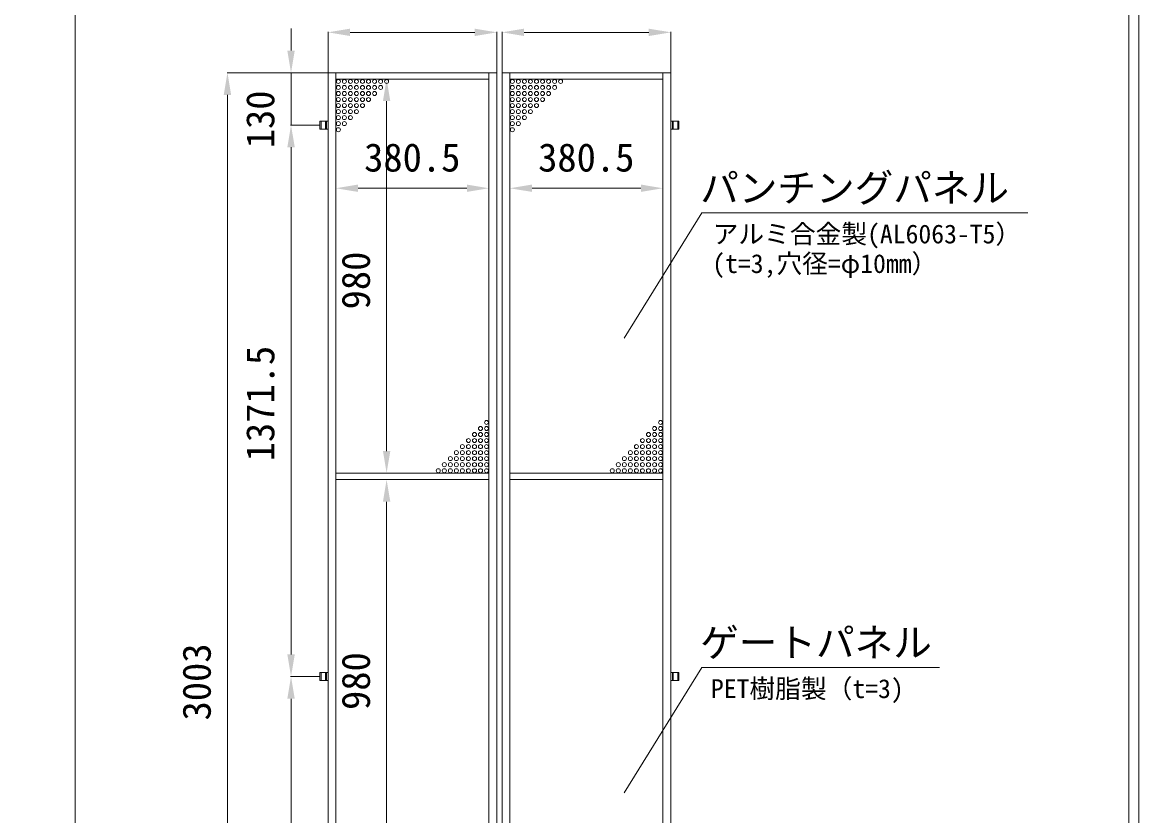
# Model space of a CAD drawing. Units: millimetres, scale not verified. Extents: x 35020 to 55145, y -14438 to 14438.
# Drawn here: x 52369 to 55145, y 6314 to 8286 of the extents above; entities that cross this region are included whole.
import ezdxf
from ezdxf.enums import TextEntityAlignment as Align

# ---------------------------------------------------------------- set-up
doc = ezdxf.new("R2010")
doc.units = ezdxf.units.MM
doc.header["$LTSCALE"] = 38
doc.linetypes.add('DASHED1', pattern=[1.8, 1.2, -0.6])
for name, color, linetype, lineweight in [('0-2_ACCG-3018', 7, 'Continuous', 18), ('0-A_図面枠', 7, 'Continuous', 18), ('0-B_寸法', 3, 'Continuous', 18), ('1-6_標準ﾊﾟﾈﾙ', 7, 'Continuous', 18), ('1-8_文字', 7, 'Continuous', 18)]:
    doc.layers.add(name, color=color, linetype=linetype, lineweight=lineweight)
doc.styles.add('ＭＳ ゴシック', font='')
doc.styles.get('ＭＳ ゴシック').set_extended_font_data('MS Gothic')

msp = doc.modelspace()

# ---------------------------------------------------------------- linework, layer by layer
at = {"layer": '0-2_ACCG-3018'}
for centre in [(53154.7, 8139.45), (53169.7, 8139.45), (53184.7, 8139.45), (53199.7, 8139.45), (53214.7, 8139.45), (53229.7, 8139.45), (53244.7, 8139.45), (53259.7, 8139.45), (53274.7, 8139.45), (53587.4, 8139.45), (53602.4, 8139.45), (53617.4, 8139.45), (53632.4, 8139.45), (53647.4, 8139.45), (53662.4, 8139.45), (53677.4, 8139.45), (53692.4, 8139.45), (53707.4, 8139.45), (53154.7, 8124.45), (53154.7, 8109.45), (53169.7, 8124.45), (53169.7, 8109.45), (53184.7, 8124.45), (53184.7, 8109.45), (53199.7, 8124.45), (53199.7, 8109.45), (53214.7, 8124.45), (53214.7, 8109.45), (53229.7, 8124.45), (53229.7, 8109.45), (53244.7, 8124.45), (53244.7, 8109.45), (53259.7, 8124.45), (53587.4, 8124.45), (53587.4, 8109.45), (53602.4, 8124.45), (53602.4, 8109.45), (53617.4, 8124.45), (53617.4, 8109.45), (53632.4, 8124.45), (53632.4, 8109.45), (53647.4, 8124.45), (53647.4, 8109.45), (53662.4, 8124.45), (53662.4, 8109.45), (53677.4, 8124.45), (53677.4, 8109.45), (53692.4, 8124.45), (53154.7, 8094.45), (53154.7, 8079.45), (53169.7, 8094.45), (53169.7, 8079.45), (53184.7, 8094.45), (53184.7, 8079.45), (53199.7, 8094.45), (53199.7, 8079.45), (53214.7, 8094.45), (53214.7, 8079.45), (53229.7, 8094.45), (53587.4, 8094.45), (53587.4, 8079.45), (53602.4, 8094.45), (53602.4, 8079.45), (53617.4, 8094.45), (53617.4, 8079.45), (53632.4, 8094.45), (53632.4, 8079.45), (53647.4, 8094.45), (53647.4, 8079.45), (53662.4, 8094.45), (53154.7, 8064.45), (53154.7, 8049.45), (53169.7, 8064.45), (53169.7, 8049.45), (53184.7, 8064.45), (53184.7, 8049.45), (53199.7, 8064.45), (53587.4, 8064.45), (53587.4, 8049.45), (53602.4, 8064.45), (53602.4, 8049.45), (53617.4, 8064.45), (53617.4, 8049.45), (53632.4, 8064.45), (53154.7, 8034.45), (53154.7, 8019.45), (53169.7, 8034.45), (53587.4, 8034.45), (53587.4, 8019.45), (53602.4, 8034.45), (53508.2, 7276.45), (53523.2, 7291.45), (53523.2, 7276.45), (53940.9, 7276.45), (53955.9, 7291.45), (53955.9, 7276.45), (53478.2, 7246.45), (53493.2, 7261.45), (53493.2, 7246.45), (53508.2, 7261.45), (53508.2, 7246.45), (53523.2, 7261.45), (53523.2, 7246.45), (53910.9, 7246.45), (53925.9, 7261.45), (53925.9, 7246.45), (53940.9, 7261.45), (53940.9, 7246.45), (53955.9, 7261.45), (53955.9, 7246.45), (53448.2, 7216.45), (53463.2, 7231.45), (53463.2, 7216.45), (53478.2, 7231.45), (53478.2, 7216.45), (53493.2, 7231.45), (53493.2, 7216.45), (53508.2, 7231.45), (53508.2, 7216.45), (53523.2, 7231.45), (53523.2, 7216.45), (53880.9, 7216.45), (53895.9, 7231.45), (53895.9, 7216.45), (53910.9, 7231.45), (53910.9, 7216.45), (53925.9, 7231.45), (53925.9, 7216.45), (53940.9, 7231.45), (53940.9, 7216.45), (53955.9, 7231.45), (53955.9, 7216.45), (53418.2, 7186.45), (53433.2, 7201.45), (53433.2, 7186.45), (53448.2, 7201.45), (53448.2, 7186.45), (53463.2, 7201.45), (53463.2, 7186.45), (53478.2, 7201.45), (53478.2, 7186.45), (53493.2, 7201.45), (53493.2, 7186.45), (53508.2, 7201.45), (53508.2, 7186.45), (53523.2, 7201.45), (53523.2, 7186.45), (53850.9, 7186.45), (53865.9, 7201.45), (53865.9, 7186.45), (53880.9, 7201.45), (53880.9, 7186.45), (53895.9, 7201.45), (53895.9, 7186.45), (53910.9, 7201.45), (53910.9, 7186.45), (53925.9, 7201.45), (53925.9, 7186.45), (53940.9, 7201.45), (53940.9, 7186.45), (53955.9, 7201.45), (53955.9, 7186.45), (53403.2, 7171.45), (53418.2, 7171.45), (53433.2, 7171.45), (53448.2, 7171.45), (53463.2, 7171.45), (53478.2, 7171.45), (53493.2, 7171.45), (53508.2, 7171.45), (53523.2, 7171.45), (53835.9, 7171.45), (53850.9, 7171.45), (53865.9, 7171.45), (53880.9, 7171.45), (53895.9, 7171.45), (53910.9, 7171.45), (53925.9, 7171.45), (53940.9, 7171.45), (53955.9, 7171.45)]:
    msp.add_circle(centre, 5, dxfattribs=at)
at = {"layer": '0-A_図面枠'}
for points in [[(35019.8, 14437.5), (55144.8, 14437.5), (55144.8, 562.5), (35019.8, 562.5)], [(52500, 8998.83), (55119.93, 8998.83), (55119.93, 4814.17), (52500, 4814.17)]]:
    msp.add_lwpolyline(points, close=True, dxfattribs=at)
at = {"layer": '0-B_寸法'}
for p, q in [((53037.03, 8215.95), (53037.03, 8270.95)), ((53128.95, 8161.95), (53128.95, 8262.5)), ((53183.95, 8261.5), (53493.95, 8261.5)), ((53548.95, 8161.95), (53548.95, 8262.5)), ((53561.65, 8161.95), (53561.65, 8262.5)), ((53616.65, 8261.5), (53926.65, 8261.5)), ((53981.65, 8161.95), (53981.65, 8262.5)), ((53127.95, 8160.95), (52877.9, 8160.95)), ((53127.95, 8160.95), (53036.03, 8160.95)), ((53037.03, 8160.95), (53037.03, 8030.95)), ((53148.7, 8144.45), (53148.7, 7872.82)), ((53149.7, 8145.45), (53275.7, 8145.45)), ((53529.2, 8144.45), (53529.2, 7872.82)), ((53581.4, 8144.45), (53581.4, 7872.82)), ((53961.9, 8144.45), (53961.9, 7872.82)), ((52878.9, 8105.95), (52878.9, 5212.95)), ((53274.7, 8090.45), (53274.7, 7220.45)), ((53107.95, 8030.95), (53036.03, 8030.95)), ((53107.95, 8030.95), (53036.03, 8030.95)), ((53037.03, 7975.95), (53037.03, 7920.95)), ((53037.03, 7975.95), (53037.03, 6714.45)), ((53203.7, 7873.82), (53474.2, 7873.82)), ((53636.4, 7873.82), (53906.9, 7873.82)), ((53149.7, 7165.45), (53275.7, 7165.45)), ((53149.7, 7149.45), (53275.7, 7149.45)), ((53274.7, 7094.45), (53274.7, 6224.45)), ((53107.95, 6659.45), (53036.03, 6659.45)), ((53107.95, 6659.45), (53036.03, 6659.45)), ((53037.03, 6604.45), (53037.03, 5342.95))]:
    msp.add_line(p, q, dxfattribs=at)
at = {"layer": '0-B_寸法', "color": 91}
for points in [[(53183.95, 8270.65), (53128.95, 8261.5), (53183.95, 8252.33)], [(53493.95, 8270.65), (53548.95, 8261.5), (53493.95, 8252.33)], [(53616.65, 8270.65), (53561.65, 8261.5), (53616.65, 8252.33)], [(53926.65, 8270.65), (53981.65, 8261.5), (53926.65, 8252.33)], [(53027.85, 8215.95), (53037.03, 8160.95), (53046.2, 8215.95)], [(52869.75, 8105.95), (52878.9, 8160.95), (52888.07, 8105.95)], [(53265.55, 8090.45), (53274.7, 8145.45), (53283.88, 8090.45)], [(53027.85, 7975.95), (53037.03, 8030.95), (53046.2, 7975.95)], [(53027.85, 7975.95), (53037.03, 8030.95), (53046.2, 7975.95)], [(53203.7, 7883), (53148.7, 7873.82), (53203.7, 7864.68)], [(53474.2, 7883), (53529.2, 7873.82), (53474.2, 7864.68)], [(53636.4, 7883), (53581.4, 7873.82), (53636.4, 7864.68)], [(53906.9, 7883), (53961.9, 7873.82), (53906.9, 7864.68)], [(53265.55, 7220.45), (53274.7, 7165.45), (53283.88, 7220.45)], [(53265.55, 7094.45), (53274.7, 7149.45), (53283.88, 7094.45)], [(53027.85, 6714.45), (53037.03, 6659.45), (53046.2, 6714.45)], [(53027.85, 6604.45), (53037.03, 6659.45), (53046.2, 6604.45)]]:
    msp.add_solid(points, dxfattribs=at)
at = {"layer": '1-6_標準ﾊﾟﾈﾙ', "linetype": 'DASHED1'}
for p, q in [((53111.95, 8040.95), (53111.95, 8020.95)), ((53122.95, 8040.95), (53122.95, 8020.95)), ((53987.65, 8040.95), (53987.65, 8020.95)), ((53998.65, 8040.95), (53998.65, 8020.95)), ((53111.95, 6669.45), (53111.95, 6649.45)), ((53122.95, 6669.45), (53122.95, 6649.45)), ((53987.65, 6669.45), (53987.65, 6649.45)), ((53998.65, 6669.45), (53998.65, 6649.45))]:
    msp.add_line(p, q, dxfattribs=at)
at = {"layer": '1-6_標準ﾊﾟﾈﾙ'}
for p, q in [((53125.17, 8040.95), (53125.17, 8020.95)), ((53985.45, 8040.95), (53985.45, 8020.95)), ((53125.17, 6669.45), (53125.17, 6649.45)), ((53985.45, 6669.45), (53985.45, 6649.45))]:
    msp.add_line(p, q, dxfattribs=at)
for points in [[(53128.95, 8160.95), (53148.7, 8160.95), (53148.7, 5157.95), (53128.95, 5157.95)], [(53529.2, 8160.95), (53148.7, 8160.95), (53148.7, 8145.45), (53529.2, 8145.45)], [(53548.95, 8160.95), (53529.2, 8160.95), (53529.2, 5157.95), (53548.95, 5157.95)], [(53561.65, 8160.95), (53581.4, 8160.95), (53581.4, 5157.95), (53561.65, 5157.95)], [(53581.4, 8160.95), (53961.9, 8160.95), (53961.9, 8145.45), (53581.4, 8145.45)], [(53981.65, 8160.95), (53961.9, 8160.95), (53961.9, 5157.95), (53981.65, 5157.95)], [(53529.2, 7165.45), (53148.7, 7165.45), (53148.7, 7149.45), (53529.2, 7149.45)], [(53581.4, 7165.45), (53961.9, 7165.45), (53961.9, 7149.45), (53581.4, 7149.45)]]:
    msp.add_lwpolyline(points, close=True, dxfattribs=at)
for points in [[(53128.95, 8020.95), (53108.95, 8020.95), (53108.95, 8040.95), (53128.95, 8040.95)], [(53981.65, 8020.95), (54001.65, 8020.95), (54001.65, 8040.95), (53981.65, 8040.95)], [(53128.95, 6649.45), (53108.95, 6649.45), (53108.95, 6669.45), (53128.95, 6669.45)], [(53981.65, 6649.45), (54001.65, 6649.45), (54001.65, 6669.45), (53981.65, 6669.45)]]:
    msp.add_lwpolyline(points, dxfattribs=at)
at = {"layer": '1-8_文字'}
for p, q in [((53865.35, 7501.43), (54058.68, 7813)), ((54058.68, 7813), (54059.03, 7813)), ((54059.03, 7813), (54868.85, 7813)), ((53865, 6370.82), (54058.3, 6682.43)), ((54058.3, 6682.43), (54058.68, 6682.43)), ((54058.68, 6682.43), (54649.88, 6682.43))]:
    msp.add_line(p, q, dxfattribs=at)

# ---------------------------------------------------------------- texts
at = {"layer": '0-B_寸法', "style": 'ＭＳ ゴシック'}
for s, p in [('130', (53016.62, 7973.35)), ('980', (53254.3, 7572.57)), ('1371.5', (53016.62, 7194.77)), ('3003', (52858.5, 6550.38)), ('980', (53254.3, 6576.57))]:
    msp.add_text(s, height=70.38, rotation=90, dxfattribs=at).set_placement(p, align=Align.BOTTOM_LEFT)
for p in [(53218.8, 7894.22), (53651.5, 7894.22)]:
    msp.add_text('380.5', height=70.38, dxfattribs=at).set_placement(p, align=Align.BOTTOM_LEFT)
at = {"layer": '1-8_文字', "style": 'ＭＳ ゴシック'}
for s, height, p in [('パンチングパネル', 70.38, (54054.5, 7818.4)), ('アルミ合金製(AL6063-T5）', 46.92, (54085.45, 7722.6)), ('(t=3,穴径=φ10mm）', 46.92, (54084.35, 7648.93)), ('ゲートパネル', 70.38, (54054.55, 6687.82)), ('PET樹脂製（t=3)', 46.92, (54081.1, 6592.02))]:
    msp.add_text(s, height=height, dxfattribs=at).set_placement(p, align=Align.BOTTOM_LEFT)

doc.saveas('drawing.dxf')
